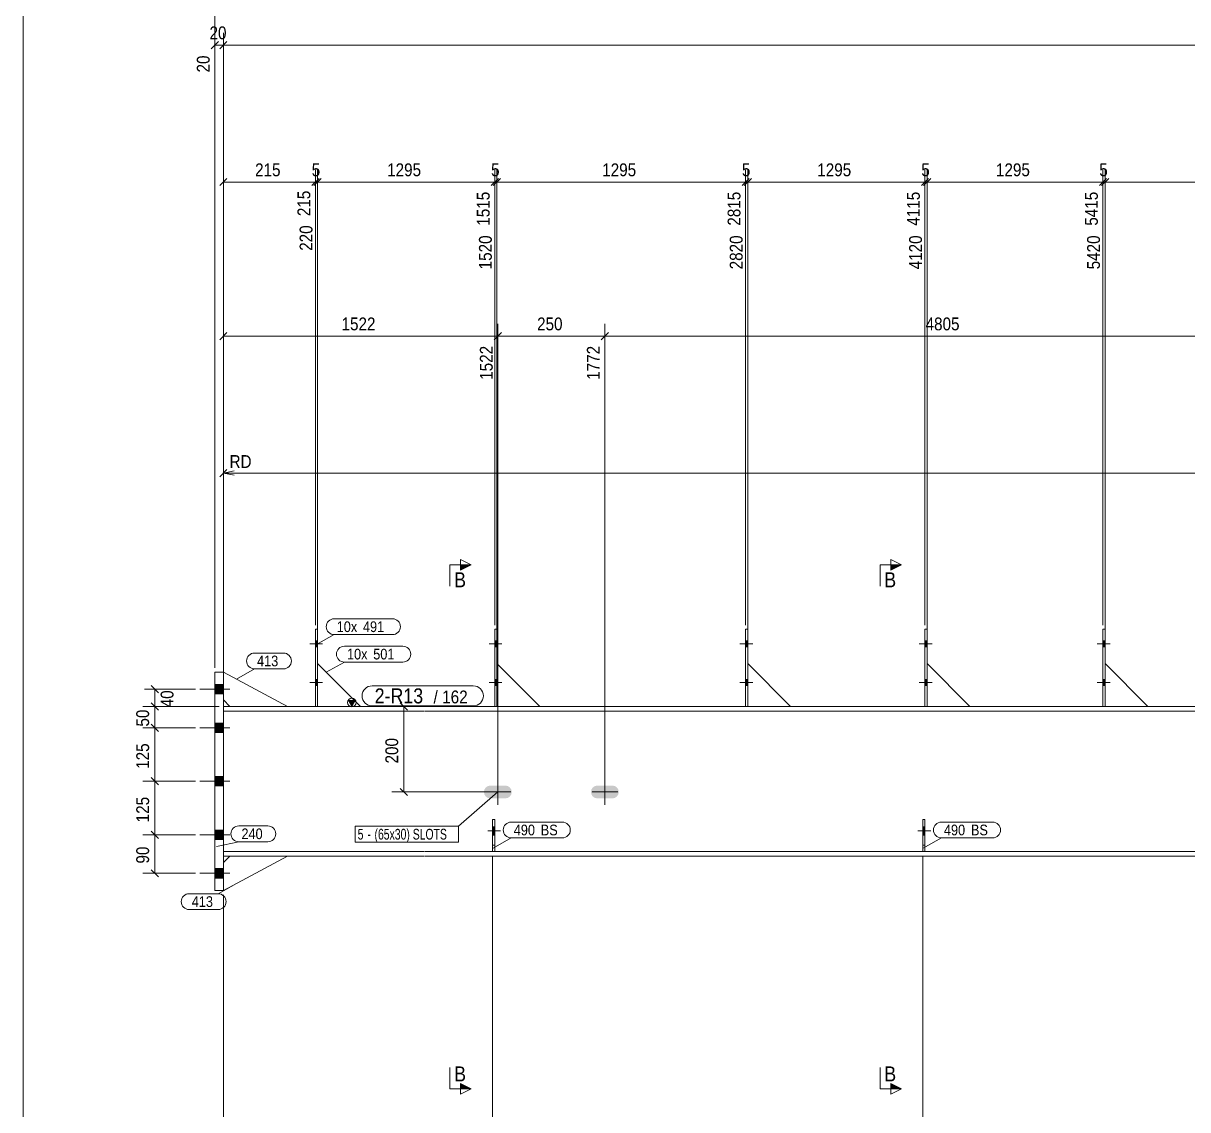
# Model space of a CAD drawing. Header units: millimetres. Extents: x 2 to 825, y 1 to 579.
# Drawn here: x 5 to 277, y 197.3 to 451.1 of the extents above; entities that cross this region are included whole.
import ezdxf

# ---------------------------------------------------------------- set-up
doc = ezdxf.new("R2010")
doc.units = ezdxf.units.MM
for name, pattern in [('XKITLINE00', [0]), ('XKITLINE01', [4, 1, -1, 1, -1]), ('XKITLINE02', [4, 2, -2])]:
    doc.linetypes.add(name, pattern=pattern)
for name, color, linetype, lineweight in [('Bolt', 3, 'Continuous', 0), ('BoltMark', 7, 'Continuous', 0), ('Dimensions', 7, 'Continuous', 0), ('DrawingSheet', 5, 'Continuous', 0), ('Part', 2, 'Continuous', 0), ('PartMark', 7, 'Continuous', 0), ('Section', 6, 'Continuous', 0)]:
    doc.layers.add(name, color=color, linetype=linetype, lineweight=lineweight)
doc.styles.add('ARIAL', font='ARIAL.TTF')
doc.styles.add('ARIAL_NARROW', font='ARIALN.TTF')

# ---------------------------------------------------------------- blocks, each defined once
blk = doc.blocks.new('*A15')
at = {"layer": 'Part'}
blk.add_hatch(color=2, dxfattribs=at).paths.add_polyline_path([(80.94, 292.88), (82.54, 292.88), (81.74, 291.48)], flags=17)
at = {"layer": 'Part', "color": 2, "linetype": 'XKITLINE00', "lineweight": 0}
for p, q in [((51.74, 291.48), (98.75, 291.48)), ((81.74, 291.48), (80.94, 292.88)), ((80.94, 292.88), (82.54, 292.88)), ((82.54, 292.88), (81.74, 291.48)), ((98.85, 291.48), (157.66, 291.48)), ((157.76, 291.48), (199.24, 291.48)), ((199.34, 291.48), (241.14, 291.48)), ((241.24, 291.48), (282.72, 291.48)), ((98.75, 290.38), (51.74, 290.38)), ((157.66, 290.38), (98.85, 290.38)), ((199.24, 290.38), (157.76, 290.38)), ((241.14, 290.38), (199.34, 290.38)), ((282.72, 290.38), (241.24, 290.38)), ((98.75, 257.58), (51.74, 257.58)), ((51.74, 256.48), (98.75, 256.48)), ((157.66, 257.58), (98.85, 257.58)), ((98.85, 256.48), (157.66, 256.48)), ((199.24, 257.58), (157.76, 257.58)), ((157.76, 256.48), (199.24, 256.48)), ((241.14, 257.58), (199.34, 257.58)), ((199.34, 256.48), (241.14, 256.48)), ((282.72, 257.58), (241.24, 257.58)), ((241.24, 256.48), (282.72, 256.48))]:
    blk.add_line(p, q, dxfattribs=at)
at = {"layer": 'Part', "color": 7, "linetype": 'XKITLINE01', "lineweight": 0}
for p, q in [((98.75, 291.48), (51.74, 291.48)), ((51.74, 291.48), (51.74, 256.48)), ((157.66, 291.48), (98.85, 291.48)), ((199.24, 291.48), (157.76, 291.48)), ((241.14, 291.48), (199.34, 291.48)), ((282.72, 291.48), (241.24, 291.48))]:
    blk.add_line(p, q, dxfattribs=at)
at = {"layer": 'Part', "color": 2, "linetype": 'XKITLINE00', "lineweight": 0}
blk.add_circle((81.74, 292.38), 1, dxfattribs=at)
blk = doc.blocks.new('*A16')
at = {"layer": 'Part', "color": 2, "linetype": 'XKITLINE00', "lineweight": 0}
for p, q in [((51.74, 299.48), (66.74, 291.48)), ((53.24, 291.48), (51.74, 292.98))]:
    blk.add_line(p, q, dxfattribs=at)
at = {"layer": 'Part', "color": 7, "linetype": 'XKITLINE01', "lineweight": 0}
for p, q in [((51.74, 292.98), (51.74, 299.48)), ((66.74, 291.48), (53.24, 291.48))]:
    blk.add_line(p, q, dxfattribs=at)
blk = doc.blocks.new('*A17')
at = {"layer": 'Part', "color": 2, "linetype": 'XKITLINE00', "lineweight": 0}
for p, q in [((51.74, 254.98), (53.24, 256.48)), ((66.74, 256.48), (51.74, 248.48))]:
    blk.add_line(p, q, dxfattribs=at)
at = {"layer": 'Part', "color": 7, "linetype": 'XKITLINE01', "lineweight": 0}
for p, q in [((53.24, 256.48), (66.74, 256.48)), ((51.74, 248.48), (51.74, 254.98))]:
    blk.add_line(p, q, dxfattribs=at)
blk = doc.blocks.new('*A18')
at = {"layer": 'Part', "color": 2, "linetype": 'XKITLINE00', "lineweight": 0}
for p, q in [((49.74, 299.48), (49.74, 248.48)), ((51.74, 299.48), (49.74, 299.48)), ((51.74, 248.48), (51.74, 299.48)), ((49.74, 248.48), (51.74, 248.48))]:
    blk.add_line(p, q, dxfattribs=at)
blk = doc.blocks.new('*A21')
at = {"layer": 'Part', "color": 2, "linetype": 'XKITLINE00', "lineweight": 0}
blk.add_line((83.75, 291.48), (73.75, 301.48), dxfattribs=at)
at = {"layer": 'Part', "color": 7, "linetype": 'XKITLINE01', "lineweight": 0}
for p, q in [((73.75, 301.48), (73.75, 291.48)), ((73.75, 291.48), (83.75, 291.48))]:
    blk.add_line(p, q, dxfattribs=at)
blk = doc.blocks.new('*A22')
at = {"layer": 'Part', "color": 2, "linetype": 'XKITLINE00', "lineweight": 0}
for p, q in [((73.75, 309.48), (73.25, 309.48)), ((73.25, 309.48), (73.25, 291.48)), ((73.75, 291.48), (73.75, 309.48))]:
    blk.add_line(p, q, dxfattribs=at)
at = {"layer": 'Part', "color": 7, "linetype": 'XKITLINE01', "lineweight": 0}
blk.add_line((73.25, 291.48), (73.75, 291.48), dxfattribs=at)
blk = doc.blocks.new('*A23')
at = {"layer": 'Part', "color": 7, "linetype": 'XKITLINE01', "lineweight": 0}
for p, q in [((114.65, 265.08), (114.65, 257.58)), ((115.15, 265.08), (114.65, 265.08)), ((115.15, 257.58), (115.15, 265.08)), ((114.65, 259.08), (115.15, 259.08)), ((114.65, 257.58), (115.15, 257.58))]:
    blk.add_line(p, q, dxfattribs=at)
blk = doc.blocks.new('*A24')
at = {"layer": 'Part', "color": 2, "linetype": 'XKITLINE00', "lineweight": 0}
for p, q in [((114.65, 257.58), (114.65, 265.08)), ((114.65, 265.08), (115.15, 265.08)), ((115.15, 265.08), (115.15, 257.58))]:
    blk.add_line(p, q, dxfattribs=at)
at = {"layer": 'Part', "color": 7, "linetype": 'XKITLINE01', "lineweight": 0}
for p, q in [((114.65, 259.08), (115.15, 259.08)), ((115.15, 257.58), (114.65, 257.58))]:
    blk.add_line(p, q, dxfattribs=at)
blk = doc.blocks.new('*A25')
at = {"layer": 'Part', "color": 2, "linetype": 'XKITLINE00', "lineweight": 0}
blk.add_line((125.65, 291.48), (115.65, 301.48), dxfattribs=at)
at = {"layer": 'Part', "color": 7, "linetype": 'XKITLINE01', "lineweight": 0}
for p, q in [((115.65, 301.48), (115.65, 291.48)), ((115.65, 291.48), (125.65, 291.48))]:
    blk.add_line(p, q, dxfattribs=at)
blk = doc.blocks.new('*A26')
at = {"layer": 'Part', "color": 2, "linetype": 'XKITLINE00', "lineweight": 0}
for p, q in [((115.65, 309.48), (115.15, 309.48)), ((115.15, 309.48), (115.15, 291.48)), ((115.65, 291.48), (115.65, 309.48))]:
    blk.add_line(p, q, dxfattribs=at)
at = {"layer": 'Part', "color": 7, "linetype": 'XKITLINE01', "lineweight": 0}
blk.add_line((115.15, 291.48), (115.65, 291.48), dxfattribs=at)
blk = doc.blocks.new('*A27')
at = {"layer": 'Part', "color": 2, "linetype": 'XKITLINE00', "lineweight": 0}
blk.add_line((184.24, 291.48), (174.24, 301.48), dxfattribs=at)
at = {"layer": 'Part', "color": 7, "linetype": 'XKITLINE01', "lineweight": 0}
for p, q in [((174.24, 301.48), (174.24, 291.48)), ((174.24, 291.48), (184.24, 291.48))]:
    blk.add_line(p, q, dxfattribs=at)
blk = doc.blocks.new('*A28')
at = {"layer": 'Part', "color": 2, "linetype": 'XKITLINE00', "lineweight": 0}
for p, q in [((174.24, 309.48), (173.74, 309.48)), ((173.74, 309.48), (173.74, 291.48)), ((174.24, 291.48), (174.24, 309.48))]:
    blk.add_line(p, q, dxfattribs=at)
at = {"layer": 'Part', "color": 7, "linetype": 'XKITLINE01', "lineweight": 0}
blk.add_line((173.74, 291.48), (174.24, 291.48), dxfattribs=at)
blk = doc.blocks.new('*A29')
at = {"layer": 'Part', "color": 7, "linetype": 'XKITLINE01', "lineweight": 0}
for p, q in [((215.14, 265.08), (215.14, 257.58)), ((215.64, 265.08), (215.14, 265.08)), ((215.64, 257.58), (215.64, 265.08)), ((215.14, 259.08), (215.64, 259.08)), ((215.14, 257.58), (215.64, 257.58))]:
    blk.add_line(p, q, dxfattribs=at)
blk = doc.blocks.new('*A30')
at = {"layer": 'Part', "color": 2, "linetype": 'XKITLINE00', "lineweight": 0}
for p, q in [((215.14, 257.58), (215.14, 265.08)), ((215.14, 265.08), (215.64, 265.08)), ((215.64, 265.08), (215.64, 257.58))]:
    blk.add_line(p, q, dxfattribs=at)
at = {"layer": 'Part', "color": 7, "linetype": 'XKITLINE01', "lineweight": 0}
for p, q in [((215.14, 259.08), (215.64, 259.08)), ((215.64, 257.58), (215.14, 257.58))]:
    blk.add_line(p, q, dxfattribs=at)
blk = doc.blocks.new('*A31')
at = {"layer": 'Part', "color": 2, "linetype": 'XKITLINE00', "lineweight": 0}
blk.add_line((226.14, 291.48), (216.14, 301.48), dxfattribs=at)
at = {"layer": 'Part', "color": 7, "linetype": 'XKITLINE01', "lineweight": 0}
for p, q in [((216.14, 301.48), (216.14, 291.48)), ((216.14, 291.48), (226.14, 291.48))]:
    blk.add_line(p, q, dxfattribs=at)
blk = doc.blocks.new('*A32')
at = {"layer": 'Part', "color": 2, "linetype": 'XKITLINE00', "lineweight": 0}
for p, q in [((216.14, 309.48), (215.64, 309.48)), ((215.64, 309.48), (215.64, 291.48)), ((216.14, 291.48), (216.14, 309.48))]:
    blk.add_line(p, q, dxfattribs=at)
at = {"layer": 'Part', "color": 7, "linetype": 'XKITLINE01', "lineweight": 0}
blk.add_line((215.64, 291.48), (216.14, 291.48), dxfattribs=at)
blk = doc.blocks.new('*A33')
at = {"layer": 'Part', "color": 2, "linetype": 'XKITLINE00', "lineweight": 0}
blk.add_line((267.72, 291.48), (257.72, 301.48), dxfattribs=at)
at = {"layer": 'Part', "color": 7, "linetype": 'XKITLINE01', "lineweight": 0}
for p, q in [((257.72, 301.48), (257.72, 291.48)), ((257.72, 291.48), (267.72, 291.48))]:
    blk.add_line(p, q, dxfattribs=at)
blk = doc.blocks.new('*A34')
at = {"layer": 'Part', "color": 2, "linetype": 'XKITLINE00', "lineweight": 0}
for p, q in [((257.72, 309.48), (257.22, 309.48)), ((257.22, 309.48), (257.22, 291.48)), ((257.72, 291.48), (257.72, 309.48))]:
    blk.add_line(p, q, dxfattribs=at)
at = {"layer": 'Part', "color": 7, "linetype": 'XKITLINE01', "lineweight": 0}
blk.add_line((257.22, 291.48), (257.72, 291.48), dxfattribs=at)
blk = doc.blocks.new('*A54')
at = {"layer": 'Bolt'}
for points in [[(119.11, 271.48), (119, 270.91), (118.67, 270.42), (118.19, 270.1), (117.61, 269.98), (114.11, 269.98), (113.54, 270.1), (113.05, 270.42), (112.73, 270.91), (112.61, 271.48), (112.73, 272.06), (113.05, 272.54), (113.54, 272.87), (114.11, 272.98), (117.61, 272.98), (118.19, 272.87), (118.67, 272.54), (119, 272.06)], [(144.11, 271.48), (144, 270.91), (143.67, 270.42), (143.19, 270.1), (142.61, 269.98), (139.11, 269.98), (138.54, 270.1), (138.05, 270.42), (137.73, 270.91), (137.61, 271.48), (137.73, 272.06), (138.05, 272.54), (138.54, 272.87), (139.11, 272.98), (142.61, 272.98), (143.19, 272.87), (143.67, 272.54), (144, 272.06)]]:
    blk.add_hatch(color=3, dxfattribs=at).paths.add_polyline_path(points, flags=17)
at = {"layer": 'Bolt', "color": 3, "linetype": 'XKITLINE00', "lineweight": 0}
for p, q in [((115.86, 268.48), (115.86, 274.48)), ((140.86, 268.48), (140.86, 274.48)), ((112.86, 271.48), (118.86, 271.48)), ((137.86, 271.48), (143.86, 271.48))]:
    blk.add_line(p, q, dxfattribs=at)
blk = doc.blocks.new('*A55')
at = {"layer": 'Bolt'}
for points in [[(51.74, 294.38), (49.74, 294.38), (49.74, 296.58), (51.74, 296.58)], [(51.74, 294.38), (49.74, 294.38), (49.74, 296.58), (51.74, 296.58)], [(51.74, 285.38), (49.74, 285.38), (49.74, 287.58), (51.74, 287.58)], [(51.74, 285.38), (49.74, 285.38), (49.74, 287.58), (51.74, 287.58)], [(51.74, 272.88), (49.74, 272.88), (49.74, 275.08), (51.74, 275.08)], [(51.74, 272.88), (49.74, 272.88), (49.74, 275.08), (51.74, 275.08)], [(51.74, 260.38), (49.74, 260.38), (49.74, 262.58), (51.74, 262.58)], [(51.74, 260.38), (49.74, 260.38), (49.74, 262.58), (51.74, 262.58)], [(51.74, 251.38), (49.74, 251.38), (49.74, 253.58), (51.74, 253.58)], [(51.74, 251.38), (49.74, 251.38), (49.74, 253.58), (51.74, 253.58)]]:
    blk.add_hatch(color=3, dxfattribs=at).paths.add_polyline_path(points, flags=17)
at = {"layer": 'Bolt', "color": 3, "linetype": 'XKITLINE00', "lineweight": 0}
for p, q in [((51.74, 296.58), (49.74, 296.58)), ((51.74, 296.58), (49.74, 296.58)), ((53.24, 295.48), (46.24, 295.48)), ((53.24, 295.48), (46.24, 295.48)), ((51.74, 294.38), (49.74, 294.38)), ((51.74, 294.38), (49.74, 294.38)), ((53.24, 286.48), (46.24, 286.48)), ((53.24, 286.48), (46.24, 286.48)), ((51.74, 287.58), (49.74, 287.58)), ((51.74, 287.58), (49.74, 287.58)), ((51.74, 285.38), (49.74, 285.38)), ((51.74, 285.38), (49.74, 285.38)), ((51.74, 275.08), (49.74, 275.08)), ((51.74, 275.08), (49.74, 275.08)), ((53.24, 273.98), (46.24, 273.98)), ((53.24, 273.98), (46.24, 273.98)), ((51.74, 272.88), (49.74, 272.88)), ((51.74, 272.88), (49.74, 272.88)), ((53.24, 261.48), (46.24, 261.48)), ((53.24, 261.48), (46.24, 261.48)), ((51.74, 262.58), (49.74, 262.58)), ((51.74, 262.58), (49.74, 262.58)), ((51.74, 260.38), (49.74, 260.38)), ((51.74, 260.38), (49.74, 260.38)), ((51.74, 253.58), (49.74, 253.58)), ((51.74, 253.58), (49.74, 253.58)), ((53.24, 252.48), (46.24, 252.48)), ((53.24, 252.48), (46.24, 252.48)), ((51.74, 251.38), (49.74, 251.38)), ((51.74, 251.38), (49.74, 251.38))]:
    blk.add_line(p, q, dxfattribs=at)
blk = doc.blocks.new('*A57')
at = {"layer": 'Bolt'}
for points in [[(73.25, 306.78), (73.75, 306.78), (73.75, 305.38), (73.25, 305.38)], [(73.25, 306.78), (73.75, 306.78), (73.75, 305.38), (73.25, 305.38)], [(73.25, 297.78), (73.75, 297.78), (73.75, 296.38), (73.25, 296.38)], [(73.25, 297.78), (73.75, 297.78), (73.75, 296.38), (73.25, 296.38)]]:
    blk.add_hatch(color=3, dxfattribs=at).paths.add_polyline_path(points, flags=17)
at = {"layer": 'Bolt', "color": 3, "linetype": 'XKITLINE00', "lineweight": 0}
for p, q in [((74.91, 306.08), (71.91, 306.08)), ((74.91, 306.08), (71.91, 306.08)), ((73.75, 306.78), (73.25, 306.78)), ((73.75, 306.78), (73.25, 306.78)), ((73.75, 305.38), (73.25, 305.38)), ((73.75, 305.38), (73.25, 305.38)), ((74.91, 297.08), (71.91, 297.08)), ((74.91, 297.08), (71.91, 297.08)), ((73.75, 297.78), (73.25, 297.78)), ((73.75, 297.78), (73.25, 297.78)), ((73.75, 296.38), (73.25, 296.38)), ((73.75, 296.38), (73.25, 296.38))]:
    blk.add_line(p, q, dxfattribs=at)
blk = doc.blocks.new('*A58')
at = {"layer": 'Bolt', "color": 3, "linetype": 'XKITLINE02', "lineweight": 0}
for p, q in [((116.5, 262.38), (113.5, 262.38)), ((115.15, 263.36), (114.65, 263.36)), ((115.15, 261.4), (114.65, 261.4))]:
    blk.add_line(p, q, dxfattribs=at)
blk = doc.blocks.new('*A59')
at = {"layer": 'Bolt'}
blk.add_hatch(color=3, dxfattribs=at).paths.add_polyline_path([(115.15, 261.4), (114.65, 261.4), (114.65, 263.36), (115.15, 263.36)], flags=17)
at = {"layer": 'Bolt', "color": 3, "linetype": 'XKITLINE00', "lineweight": 0}
for p, q in [((116.5, 262.38), (113.5, 262.38)), ((115.15, 263.36), (114.65, 263.36)), ((115.15, 261.4), (114.65, 261.4))]:
    blk.add_line(p, q, dxfattribs=at)
blk = doc.blocks.new('*A60')
at = {"layer": 'Bolt'}
for points in [[(115.15, 306.78), (115.65, 306.78), (115.65, 305.38), (115.15, 305.38)], [(115.15, 306.78), (115.65, 306.78), (115.65, 305.38), (115.15, 305.38)], [(115.15, 297.78), (115.65, 297.78), (115.65, 296.38), (115.15, 296.38)], [(115.15, 297.78), (115.65, 297.78), (115.65, 296.38), (115.15, 296.38)]]:
    blk.add_hatch(color=3, dxfattribs=at).paths.add_polyline_path(points, flags=17)
at = {"layer": 'Bolt', "color": 3, "linetype": 'XKITLINE00', "lineweight": 0}
for p, q in [((116.81, 306.08), (113.81, 306.08)), ((116.81, 306.08), (113.81, 306.08)), ((115.65, 306.78), (115.15, 306.78)), ((115.65, 306.78), (115.15, 306.78)), ((115.65, 305.38), (115.15, 305.38)), ((115.65, 305.38), (115.15, 305.38)), ((116.81, 297.08), (113.81, 297.08)), ((116.81, 297.08), (113.81, 297.08)), ((115.65, 297.78), (115.15, 297.78)), ((115.65, 297.78), (115.15, 297.78)), ((115.65, 296.38), (115.15, 296.38)), ((115.65, 296.38), (115.15, 296.38))]:
    blk.add_line(p, q, dxfattribs=at)
blk = doc.blocks.new('*A61')
at = {"layer": 'Bolt'}
for points in [[(173.74, 306.78), (174.24, 306.78), (174.24, 305.38), (173.74, 305.38)], [(173.74, 306.78), (174.24, 306.78), (174.24, 305.38), (173.74, 305.38)], [(173.74, 297.78), (174.24, 297.78), (174.24, 296.38), (173.74, 296.38)], [(173.74, 297.78), (174.24, 297.78), (174.24, 296.38), (173.74, 296.38)]]:
    blk.add_hatch(color=3, dxfattribs=at).paths.add_polyline_path(points, flags=17)
at = {"layer": 'Bolt', "color": 3, "linetype": 'XKITLINE00', "lineweight": 0}
for p, q in [((175.4, 306.08), (172.4, 306.08)), ((175.4, 306.08), (172.4, 306.08)), ((174.24, 306.78), (173.74, 306.78)), ((174.24, 306.78), (173.74, 306.78)), ((174.24, 305.38), (173.74, 305.38)), ((174.24, 305.38), (173.74, 305.38)), ((175.4, 297.08), (172.4, 297.08)), ((175.4, 297.08), (172.4, 297.08)), ((174.24, 297.78), (173.74, 297.78)), ((174.24, 297.78), (173.74, 297.78)), ((174.24, 296.38), (173.74, 296.38)), ((174.24, 296.38), (173.74, 296.38))]:
    blk.add_line(p, q, dxfattribs=at)
blk = doc.blocks.new('*A62')
at = {"layer": 'Bolt', "color": 3, "linetype": 'XKITLINE02', "lineweight": 0}
for p, q in [((216.99, 262.38), (213.99, 262.38)), ((215.64, 263.36), (215.14, 263.36)), ((215.64, 261.4), (215.14, 261.4))]:
    blk.add_line(p, q, dxfattribs=at)
blk = doc.blocks.new('*A63')
at = {"layer": 'Bolt'}
blk.add_hatch(color=3, dxfattribs=at).paths.add_polyline_path([(215.64, 261.4), (215.14, 261.4), (215.14, 263.36), (215.64, 263.36)], flags=17)
at = {"layer": 'Bolt', "color": 3, "linetype": 'XKITLINE00', "lineweight": 0}
for p, q in [((216.99, 262.38), (213.99, 262.38)), ((215.64, 263.36), (215.14, 263.36)), ((215.64, 261.4), (215.14, 261.4))]:
    blk.add_line(p, q, dxfattribs=at)
blk = doc.blocks.new('*A64')
at = {"layer": 'Bolt'}
for points in [[(215.64, 306.78), (216.14, 306.78), (216.14, 305.38), (215.64, 305.38)], [(215.64, 306.78), (216.14, 306.78), (216.14, 305.38), (215.64, 305.38)], [(215.64, 297.78), (216.14, 297.78), (216.14, 296.38), (215.64, 296.38)], [(215.64, 297.78), (216.14, 297.78), (216.14, 296.38), (215.64, 296.38)]]:
    blk.add_hatch(color=3, dxfattribs=at).paths.add_polyline_path(points, flags=17)
at = {"layer": 'Bolt', "color": 3, "linetype": 'XKITLINE00', "lineweight": 0}
for p, q in [((217.3, 306.08), (214.3, 306.08)), ((217.3, 306.08), (214.3, 306.08)), ((216.14, 306.78), (215.64, 306.78)), ((216.14, 306.78), (215.64, 306.78)), ((216.14, 305.38), (215.64, 305.38)), ((216.14, 305.38), (215.64, 305.38)), ((217.3, 297.08), (214.3, 297.08)), ((217.3, 297.08), (214.3, 297.08)), ((216.14, 297.78), (215.64, 297.78)), ((216.14, 297.78), (215.64, 297.78)), ((216.14, 296.38), (215.64, 296.38)), ((216.14, 296.38), (215.64, 296.38))]:
    blk.add_line(p, q, dxfattribs=at)
blk = doc.blocks.new('*A65')
at = {"layer": 'Bolt'}
for points in [[(257.22, 306.78), (257.72, 306.78), (257.72, 305.38), (257.22, 305.38)], [(257.22, 306.78), (257.72, 306.78), (257.72, 305.38), (257.22, 305.38)], [(257.22, 297.78), (257.72, 297.78), (257.72, 296.38), (257.22, 296.38)], [(257.22, 297.78), (257.72, 297.78), (257.72, 296.38), (257.22, 296.38)]]:
    blk.add_hatch(color=3, dxfattribs=at).paths.add_polyline_path(points, flags=17)
at = {"layer": 'Bolt', "color": 3, "linetype": 'XKITLINE00', "lineweight": 0}
for p, q in [((258.88, 306.08), (255.88, 306.08)), ((258.88, 306.08), (255.88, 306.08)), ((257.72, 306.78), (257.22, 306.78)), ((257.72, 306.78), (257.22, 306.78)), ((257.72, 305.38), (257.22, 305.38)), ((257.72, 305.38), (257.22, 305.38)), ((258.88, 297.08), (255.88, 297.08)), ((258.88, 297.08), (255.88, 297.08)), ((257.72, 297.78), (257.22, 297.78)), ((257.72, 297.78), (257.22, 297.78)), ((257.72, 296.38), (257.22, 296.38)), ((257.72, 296.38), (257.22, 296.38))]:
    blk.add_line(p, q, dxfattribs=at)
blk = doc.blocks.new('*A170')
at = {"layer": 'DrawingSheet', "color": 5, "linetype": 'XKITLINE00', "lineweight": 0}
blk.add_line((5, 579), (5, 5), dxfattribs=at)
blk = doc.blocks.new('*A186')
at = {"layer": 'Dimensions', "color": 7, "linetype": 'XKITLINE00', "lineweight": 0}
blk.add_line((49.74, 300.48), (49.74, 460.83), dxfattribs=at)
blk = doc.blocks.new('*A187')
at = {"layer": 'Dimensions', "color": 7, "linetype": 'XKITLINE00', "lineweight": 0}
for p, q in [((50.58, 446.83), (48.89, 445.13)), ((49.74, 300.48), (49.74, 448.83)), ((52.58, 446.83), (50.89, 445.13)), ((51.74, 300.48), (51.74, 448.83)), ((49.74, 445.98), (51.74, 445.98))]:
    blk.add_line(p, q, dxfattribs=at)
at = {"layer": 'Dimensions', "color": 3}
for p in [(49.74, 445.98), (51.74, 445.98)]:
    blk.add_point(p, dxfattribs=at)
at = {"layer": 'Dimensions', "color": 3, "style": 'ARIAL', "width": 0.85}
blk.add_text('20', height=3, dxfattribs=at).set_placement((48.51, 447.33))
blk.add_text('20', height=3, rotation=90.0002, dxfattribs=at).set_placement((48.54, 439.57))
blk = doc.blocks.new('*A188')
at = {"layer": 'Dimensions', "color": 7, "linetype": 'XKITLINE00', "lineweight": 0}
for p, q in [((45.24, 261.48), (32.89, 261.48)), ((34.89, 262.33), (36.58, 260.63)), ((35.74, 252.48), (35.74, 261.48)), ((34.89, 253.33), (36.58, 251.63)), ((45.24, 252.48), (32.89, 252.48))]:
    blk.add_line(p, q, dxfattribs=at)
at = {"layer": 'Dimensions', "color": 3}
for p in [(35.74, 261.48), (35.74, 252.48)]:
    blk.add_point(p, dxfattribs=at)
at = {"layer": 'Dimensions', "color": 3, "style": 'ARIAL', "width": 0.85}
blk.add_text('90', height=3, rotation=90.0002, dxfattribs=at).set_placement((34.39, 254.76))
blk = doc.blocks.new('*A189')
at = {"layer": 'Dimensions', "color": 7, "linetype": 'XKITLINE00', "lineweight": 0}
for p, q in [((34.89, 274.83), (36.58, 273.13)), ((45.24, 273.98), (32.89, 273.98)), ((35.74, 261.48), (35.74, 273.98)), ((45.24, 261.48), (32.89, 261.48)), ((34.89, 262.33), (36.58, 260.63))]:
    blk.add_line(p, q, dxfattribs=at)
at = {"layer": 'Dimensions', "color": 3}
for p in [(35.74, 273.98), (35.74, 261.48)]:
    blk.add_point(p, dxfattribs=at)
at = {"layer": 'Dimensions', "color": 3, "style": 'ARIAL', "width": 0.85}
blk.add_text('125', height=3, rotation=90.0002, dxfattribs=at).set_placement((34.39, 264.39))
blk = doc.blocks.new('*A190')
at = {"layer": 'Dimensions', "color": 7, "linetype": 'XKITLINE00', "lineweight": 0}
for p, q in [((45.24, 286.48), (32.89, 286.48)), ((34.89, 287.33), (36.58, 285.63)), ((35.74, 273.98), (35.74, 286.48)), ((34.89, 274.83), (36.58, 273.13)), ((45.24, 273.98), (32.89, 273.98))]:
    blk.add_line(p, q, dxfattribs=at)
at = {"layer": 'Dimensions', "color": 3}
for p in [(35.74, 286.48), (35.74, 273.98)]:
    blk.add_point(p, dxfattribs=at)
at = {"layer": 'Dimensions', "color": 3, "style": 'ARIAL', "width": 0.85}
blk.add_text('125', height=3, rotation=90.0002, dxfattribs=at).set_placement((34.39, 276.89))
blk = doc.blocks.new('*A191')
at = {"layer": 'Dimensions', "color": 7, "linetype": 'XKITLINE00', "lineweight": 0}
for p, q in [((50.74, 291.48), (32.89, 291.48)), ((34.89, 292.33), (36.58, 290.63)), ((35.74, 286.48), (35.74, 291.48)), ((45.24, 286.48), (32.89, 286.48)), ((34.89, 287.33), (36.58, 285.63))]:
    blk.add_line(p, q, dxfattribs=at)
at = {"layer": 'Dimensions', "color": 3}
for p in [(35.74, 291.48), (35.74, 286.48)]:
    blk.add_point(p, dxfattribs=at)
at = {"layer": 'Dimensions', "color": 3, "style": 'ARIAL', "width": 0.85}
blk.add_text('50', height=3, rotation=90.0002, dxfattribs=at).set_placement((34.39, 286.76))
blk = doc.blocks.new('*A192')
at = {"layer": 'Dimensions', "color": 7, "linetype": 'XKITLINE00', "lineweight": 0}
for p, q in [((45.24, 295.48), (33.34, 295.48)), ((34.89, 296.33), (36.58, 294.63)), ((35.74, 291.48), (35.74, 295.48)), ((50.74, 291.48), (33.34, 291.48)), ((34.89, 292.33), (36.58, 290.63))]:
    blk.add_line(p, q, dxfattribs=at)
at = {"layer": 'Dimensions', "color": 3}
for p in [(35.74, 295.48), (35.74, 291.48)]:
    blk.add_point(p, dxfattribs=at)
at = {"layer": 'Dimensions', "color": 3, "style": 'ARIAL', "width": 0.85}
blk.add_text('40', height=3, rotation=90.0002, dxfattribs=at).set_placement((40.09, 291.26))
blk = doc.blocks.new('*A193')
at = {"layer": 'Dimensions', "color": 7, "linetype": 'XKITLINE00', "lineweight": 0}
for p, q in [((114.86, 291.48), (91.08, 291.48)), ((93.08, 292.33), (94.78, 290.63)), ((93.93, 271.48), (93.93, 291.48)), ((93.08, 272.33), (94.78, 270.63)), ((114.86, 271.48), (91.08, 271.48))]:
    blk.add_line(p, q, dxfattribs=at)
at = {"layer": 'Dimensions', "color": 3}
for p in [(93.93, 291.48), (93.93, 271.48)]:
    blk.add_point(p, dxfattribs=at)
at = {"layer": 'Dimensions', "color": 3, "style": 'ARIAL', "width": 0.85}
blk.add_text('200', height=3, rotation=90.0002, dxfattribs=at).set_placement((92.58, 278.14))
blk = doc.blocks.new('*A195')
at = {"layer": 'Dimensions', "color": 7, "linetype": 'XKITLINE00', "lineweight": 0}
for p, q in [((51.74, 292.47), (51.74, 350.42)), ((51.74, 292.48), (51.74, 348.83)), ((52.58, 346.83), (50.89, 345.13)), ((54.24, 346.48), (51.74, 345.98)), ((51.74, 345.98), (631.68, 345.98)), ((54.24, 345.48), (51.74, 345.98)), ((58.96, 345.98), (51.74, 345.98))]:
    blk.add_line(p, q, dxfattribs=at)
at = {"layer": 'Dimensions', "color": 3}
blk.add_point((51.74, 345.98), dxfattribs=at)
at = {"layer": 'Dimensions', "color": 7}
blk.add_point((51.74, 345.98), dxfattribs=at)
at = {"layer": 'Dimensions', "color": 3, "style": 'ARIAL', "width": 0.85}
blk.add_text('RD', height=3, dxfattribs=at).set_placement((53.18, 347.18))
blk = doc.blocks.new('*A200')
at = {"layer": 'BoltMark', "color": 7, "linetype": 'XKITLINE00', "lineweight": 0}
for p, q in [((115.86, 271.48), (106.64, 263.47)), ((82.52, 263.47), (106.64, 263.47)), ((82.52, 259.77), (82.52, 263.47)), ((106.64, 259.77), (106.64, 263.47)), ((82.52, 259.77), (106.64, 259.77))]:
    blk.add_line(p, q, dxfattribs=at)
at = {"layer": 'BoltMark', "color": 3, "style": 'ARIAL_NARROW', "width": 0.85}
for s, p in [('5', (83.12, 260.37)), ('-', (85.39, 260.37)), ('(65x30) SLOTS', (87.05, 260.37))]:
    blk.add_text(s, height=2.5, dxfattribs=at).set_placement(p)
blk = doc.blocks.new('*A206')
at = {"layer": 'PartMark', "color": 7, "linetype": 'XKITLINE00', "lineweight": 0}
for p, q in [((86.49, 296.28), (110.13, 296.28)), ((86.49, 291.58), (110.13, 291.58))]:
    blk.add_line(p, q, dxfattribs=at)
for centre, start, end in [((86.49, 293.93), 90, 270), ((110.13, 293.93), 270, 90)]:
    blk.add_arc(centre, 2.35, start, end, dxfattribs=at)
at = {"layer": 'PartMark', "color": 1, "style": 'ARIAL', "width": 0.85}
blk.add_text('2-R13', height=3.5, dxfattribs=at).set_placement((87.09, 292.18))
at = {"layer": 'PartMark', "color": 3, "style": 'ARIAL', "width": 0.85}
for s, p in [('/', (100.85, 292.18)), ('162', (102.86, 292.18))]:
    blk.add_text(s, height=3, dxfattribs=at).set_placement(p)
blk = doc.blocks.new('*A207')
at = {"layer": 'PartMark', "color": 7, "linetype": 'XKITLINE00', "lineweight": 0}
for p, q in [((59.01, 303.94), (65.77, 303.94)), ((54.77, 297.85), (59.01, 300.24)), ((59.01, 300.24), (65.77, 300.24))]:
    blk.add_line(p, q, dxfattribs=at)
for centre, start, end in [((59.01, 302.09), 90, 270), ((65.77, 302.09), 270, 90)]:
    blk.add_arc(centre, 1.85, start, end, dxfattribs=at)
at = {"layer": 'PartMark', "color": 3, "style": 'ARIAL', "width": 0.85}
blk.add_text('413', height=2.5, dxfattribs=at).set_placement((59.61, 300.84))
blk = doc.blocks.new('*A208')
at = {"layer": 'PartMark', "color": 7, "linetype": 'XKITLINE00', "lineweight": 0}
for p, q in [((43.76, 247.72), (50.52, 247.72)), ((54.77, 250.11), (50.52, 247.72)), ((43.76, 244.02), (50.52, 244.02))]:
    blk.add_line(p, q, dxfattribs=at)
for centre, start, end in [((43.76, 245.87), 90, 270), ((50.52, 245.87), 270, 90)]:
    blk.add_arc(centre, 1.85, start, end, dxfattribs=at)
at = {"layer": 'PartMark', "color": 3, "style": 'ARIAL', "width": 0.85}
blk.add_text('413', height=2.5, dxfattribs=at).set_placement((44.36, 244.62))
blk = doc.blocks.new('*A209')
at = {"layer": 'PartMark', "color": 7, "linetype": 'XKITLINE00', "lineweight": 0}
for p, q in [((55.36, 263.56), (62.12, 263.56)), ((50.17, 258.71), (55.36, 259.86)), ((55.36, 259.86), (62.12, 259.86))]:
    blk.add_line(p, q, dxfattribs=at)
for centre, start, end in [((55.36, 261.71), 90, 270), ((62.12, 261.71), 270, 90)]:
    blk.add_arc(centre, 1.85, start, end, dxfattribs=at)
at = {"layer": 'PartMark', "color": 3, "style": 'ARIAL', "width": 0.85}
blk.add_text('240', height=2.5, dxfattribs=at).set_placement((55.96, 260.46))
blk = doc.blocks.new('*A210')
at = {"layer": 'PartMark', "color": 7, "linetype": 'XKITLINE00', "lineweight": 0}
for p, q in [((80.02, 305.54), (93.66, 305.54)), ((75.78, 299.45), (80.02, 301.84)), ((80.02, 301.84), (93.66, 301.84))]:
    blk.add_line(p, q, dxfattribs=at)
for centre, start, end in [((80.02, 303.69), 90, 270), ((93.66, 303.69), 270, 90)]:
    blk.add_arc(centre, 1.85, start, end, dxfattribs=at)
at = {"layer": 'PartMark', "color": 3, "style": 'ARIAL', "width": 0.85}
for s, p in [('10x', (80.62, 302.44)), ('501', (86.75, 302.44))]:
    blk.add_text(s, height=2.5, dxfattribs=at).set_placement(p)
blk = doc.blocks.new('*A211')
at = {"layer": 'PartMark', "color": 7, "linetype": 'XKITLINE00', "lineweight": 0}
for p, q in [((77.62, 311.94), (91.26, 311.94)), ((73.38, 305.85), (77.62, 308.24)), ((77.62, 308.24), (91.26, 308.24))]:
    blk.add_line(p, q, dxfattribs=at)
for centre, start, end in [((77.62, 310.09), 90, 270), ((91.26, 310.09), 270, 90)]:
    blk.add_arc(centre, 1.85, start, end, dxfattribs=at)
at = {"layer": 'PartMark', "color": 3, "style": 'ARIAL', "width": 0.85}
for s, p in [('10x', (78.22, 308.84)), ('491', (84.35, 308.84))]:
    blk.add_text(s, height=2.5, dxfattribs=at).set_placement(p)
blk = doc.blocks.new('*A215')
at = {"layer": 'PartMark', "color": 7, "linetype": 'XKITLINE00', "lineweight": 0}
for p, q in [((219.47, 264.45), (231.44, 264.45)), ((215.23, 258.36), (219.47, 260.75)), ((219.47, 260.75), (231.44, 260.75))]:
    blk.add_line(p, q, dxfattribs=at)
for centre, start, end in [((219.47, 262.6), 90, 270), ((231.44, 262.6), 270, 90)]:
    blk.add_arc(centre, 1.85, start, end, dxfattribs=at)
at = {"layer": 'PartMark', "color": 3, "style": 'ARIAL', "width": 0.85}
for s, p in [('490', (220.07, 261.35)), ('BS', (226.39, 261.35))]:
    blk.add_text(s, height=2.5, dxfattribs=at).set_placement(p)
blk = doc.blocks.new('*A216')
at = {"layer": 'PartMark', "color": 7, "linetype": 'XKITLINE00', "lineweight": 0}
for p, q in [((118.98, 264.45), (130.94, 264.45)), ((114.74, 258.36), (118.98, 260.75)), ((118.98, 260.75), (130.94, 260.75))]:
    blk.add_line(p, q, dxfattribs=at)
for centre, start, end in [((118.98, 262.6), 90, 270), ((130.94, 262.6), 270, 90)]:
    blk.add_arc(centre, 1.85, start, end, dxfattribs=at)
at = {"layer": 'PartMark', "color": 3, "style": 'ARIAL', "width": 0.85}
for s, p in [('490', (119.58, 261.35)), ('BS', (125.89, 261.35))]:
    blk.add_text(s, height=2.5, dxfattribs=at).set_placement(p)
blk = doc.blocks.new('*A217')
at = {"layer": 'Section'}
for points in [[(107.15, 324.55), (109.65, 324.55), (107.15, 323.3)], [(107.15, 203.37), (109.65, 202.12), (107.15, 202.12)]]:
    blk.add_hatch(color=3, dxfattribs=at).paths.add_polyline_path(points, flags=17)
at = {"layer": 'Section', "color": 1, "linetype": 'XKITLINE00', "lineweight": 0}
for p, q in [((104.65, 324.55), (104.65, 319.55)), ((104.65, 324.55), (109.65, 324.55)), ((104.65, 202.12), (104.65, 207.12)), ((104.65, 202.12), (109.65, 202.12))]:
    blk.add_line(p, q, dxfattribs=at)
at = {"layer": 'Section', "color": 3, "linetype": 'XKITLINE00', "lineweight": 0}
for p, q in [((107.15, 323.3), (107.15, 325.8)), ((107.15, 325.8), (109.65, 324.55)), ((109.65, 324.55), (107.15, 323.3)), ((109.65, 202.12), (107.15, 203.37)), ((107.15, 203.37), (107.15, 200.87)), ((109.65, 202.12), (107.15, 200.87))]:
    blk.add_line(p, q, dxfattribs=at)
at = {"layer": 'Section', "color": 7, "style": 'ARIAL', "width": 0.85}
for p in [(105.65, 319.3), (105.65, 203.87)]:
    blk.add_text('B', height=3.5, dxfattribs=at).set_placement(p)
blk = doc.blocks.new('*A219')
at = {"layer": 'Section'}
for points in [[(207.64, 324.55), (210.14, 324.55), (207.64, 323.3)], [(207.64, 203.37), (210.14, 202.12), (207.64, 202.12)]]:
    blk.add_hatch(color=3, dxfattribs=at).paths.add_polyline_path(points, flags=17)
at = {"layer": 'Section', "color": 1, "linetype": 'XKITLINE00', "lineweight": 0}
for p, q in [((205.14, 324.55), (205.14, 319.55)), ((205.14, 324.55), (210.14, 324.55)), ((205.14, 202.12), (205.14, 207.12)), ((205.14, 202.12), (210.14, 202.12))]:
    blk.add_line(p, q, dxfattribs=at)
at = {"layer": 'Section', "color": 3, "linetype": 'XKITLINE00', "lineweight": 0}
for p, q in [((207.64, 323.3), (207.64, 325.8)), ((207.64, 325.8), (210.14, 324.55)), ((210.14, 324.55), (207.64, 323.3)), ((210.14, 202.12), (207.64, 203.37)), ((207.64, 203.37), (207.64, 200.87)), ((210.14, 202.12), (207.64, 200.87))]:
    blk.add_line(p, q, dxfattribs=at)
at = {"layer": 'Section', "color": 7, "style": 'ARIAL', "width": 0.85}
for p in [(206.14, 319.3), (206.14, 203.87)]:
    blk.add_text('B', height=3.5, dxfattribs=at).set_placement(p)
blk = doc.blocks.new('*A222')
at = {"layer": 'Dimensions', "color": 7, "linetype": 'XKITLINE00', "lineweight": 0}
for p, q in [((52.58, 446.83), (50.89, 445.13)), ((51.74, 300.48), (51.74, 448.83)), ((51.74, 445.98), (644.31, 445.98))]:
    blk.add_line(p, q, dxfattribs=at)
at = {"layer": 'Dimensions', "color": 3}
blk.add_point((51.74, 445.98), dxfattribs=at)
blk = doc.blocks.new('*A224')
at = {"layer": 'Dimensions', "color": 7, "linetype": 'XKITLINE00', "lineweight": 0}
for p, q in [((51.74, 300.48), (51.74, 416.83)), ((73.25, 310.48), (73.25, 416.83)), ((52.58, 414.83), (50.89, 413.13)), ((51.74, 413.98), (73.25, 413.98)), ((74.1, 414.83), (72.4, 413.13))]:
    blk.add_line(p, q, dxfattribs=at)
at = {"layer": 'Dimensions', "color": 3}
for p in [(51.74, 413.98), (73.25, 413.98)]:
    blk.add_point(p, dxfattribs=at)
at = {"layer": 'Dimensions', "color": 3, "style": 'ARIAL', "width": 0.85}
blk.add_text('215', height=3, dxfattribs=at).set_placement((59.15, 415.33))
blk.add_text('215', height=3, rotation=90.0002, dxfattribs=at).set_placement((72.05, 406.01))
blk = doc.blocks.new('*A225')
at = {"layer": 'Dimensions', "color": 7, "linetype": 'XKITLINE00', "lineweight": 0}
for p, q in [((73.25, 310.48), (73.25, 416.83)), ((73.75, 302.48), (73.75, 416.83)), ((74.1, 414.83), (72.4, 413.13)), ((74.6, 414.83), (72.9, 413.13)), ((73.25, 413.98), (73.75, 413.98))]:
    blk.add_line(p, q, dxfattribs=at)
at = {"layer": 'Dimensions', "color": 3}
for p in [(73.25, 413.98), (73.75, 413.98)]:
    blk.add_point(p, dxfattribs=at)
at = {"layer": 'Dimensions', "color": 3, "style": 'ARIAL', "width": 0.85}
blk.add_text('5', height=3, dxfattribs=at).set_placement((72.38, 415.33))
blk.add_text('220', height=3, rotation=90.0002, dxfattribs=at).set_placement((72.55, 397.91))
blk = doc.blocks.new('*A226')
at = {"layer": 'Dimensions', "color": 7, "linetype": 'XKITLINE00', "lineweight": 0}
for p, q in [((73.75, 302.48), (73.75, 416.83)), ((115.15, 310.48), (115.15, 416.83)), ((74.6, 414.83), (72.9, 413.13)), ((73.75, 413.98), (115.15, 413.98)), ((116, 414.83), (114.3, 413.13))]:
    blk.add_line(p, q, dxfattribs=at)
at = {"layer": 'Dimensions', "color": 3}
for p in [(73.75, 413.98), (115.15, 413.98)]:
    blk.add_point(p, dxfattribs=at)
at = {"layer": 'Dimensions', "color": 3, "style": 'ARIAL', "width": 0.85}
blk.add_text('1295', height=3, dxfattribs=at).set_placement((90, 415.33))
blk.add_text('1515', height=3, rotation=90.0002, dxfattribs=at).set_placement((113.95, 403.78))
blk = doc.blocks.new('*A227')
at = {"layer": 'Dimensions', "color": 7, "linetype": 'XKITLINE00', "lineweight": 0}
for p, q in [((115.15, 310.48), (115.15, 416.83)), ((115.65, 302.48), (115.65, 416.83)), ((116, 414.83), (114.3, 413.13)), ((116.5, 414.83), (114.8, 413.13)), ((115.15, 413.98), (115.65, 413.98))]:
    blk.add_line(p, q, dxfattribs=at)
at = {"layer": 'Dimensions', "color": 3}
for p in [(115.15, 413.98), (115.65, 413.98)]:
    blk.add_point(p, dxfattribs=at)
at = {"layer": 'Dimensions', "color": 3, "style": 'ARIAL', "width": 0.85}
blk.add_text('5', height=3, dxfattribs=at).set_placement((114.28, 415.33))
blk.add_text('1520', height=3, rotation=90.0002, dxfattribs=at).set_placement((114.45, 393.58))
blk = doc.blocks.new('*A228')
at = {"layer": 'Dimensions', "color": 7, "linetype": 'XKITLINE00', "lineweight": 0}
for p, q in [((115.65, 302.48), (115.65, 416.83)), ((173.74, 310.48), (173.74, 416.83)), ((116.5, 414.83), (114.8, 413.13)), ((115.65, 413.98), (173.74, 413.98)), ((174.59, 414.83), (172.9, 413.13))]:
    blk.add_line(p, q, dxfattribs=at)
at = {"layer": 'Dimensions', "color": 3}
for p in [(115.65, 413.98), (173.74, 413.98)]:
    blk.add_point(p, dxfattribs=at)
at = {"layer": 'Dimensions', "color": 3, "style": 'ARIAL', "width": 0.85}
blk.add_text('1295', height=3, dxfattribs=at).set_placement((140.25, 415.33))
blk.add_text('2815', height=3, rotation=90.0002, dxfattribs=at).set_placement((172.54, 403.78))
blk = doc.blocks.new('*A229')
at = {"layer": 'Dimensions', "color": 7, "linetype": 'XKITLINE00', "lineweight": 0}
for p, q in [((173.74, 310.48), (173.74, 416.83)), ((174.24, 302.48), (174.24, 416.83)), ((174.59, 414.83), (172.9, 413.13)), ((175.09, 414.83), (173.4, 413.13)), ((173.74, 413.98), (174.24, 413.98))]:
    blk.add_line(p, q, dxfattribs=at)
at = {"layer": 'Dimensions', "color": 3}
for p in [(173.74, 413.98), (174.24, 413.98)]:
    blk.add_point(p, dxfattribs=at)
at = {"layer": 'Dimensions', "color": 3, "style": 'ARIAL', "width": 0.85}
blk.add_text('5', height=3, dxfattribs=at).set_placement((172.88, 415.33))
blk.add_text('2820', height=3, rotation=90.0002, dxfattribs=at).set_placement((173.04, 393.58))
blk = doc.blocks.new('*A230')
at = {"layer": 'Dimensions', "color": 7, "linetype": 'XKITLINE00', "lineweight": 0}
for p, q in [((174.24, 302.48), (174.24, 416.83)), ((215.64, 310.48), (215.64, 416.83)), ((175.09, 414.83), (173.4, 413.13)), ((174.24, 413.98), (215.64, 413.98)), ((216.49, 414.83), (214.8, 413.13))]:
    blk.add_line(p, q, dxfattribs=at)
at = {"layer": 'Dimensions', "color": 3}
for p in [(174.24, 413.98), (215.64, 413.98)]:
    blk.add_point(p, dxfattribs=at)
at = {"layer": 'Dimensions', "color": 3, "style": 'ARIAL', "width": 0.85}
blk.add_text('1295', height=3, dxfattribs=at).set_placement((190.49, 415.33))
blk.add_text('4115', height=3, rotation=90.0002, dxfattribs=at).set_placement((214.44, 403.78))
blk = doc.blocks.new('*A231')
at = {"layer": 'Dimensions', "color": 7, "linetype": 'XKITLINE00', "lineweight": 0}
for p, q in [((215.64, 310.48), (215.64, 416.83)), ((216.14, 302.48), (216.14, 416.83)), ((216.49, 414.83), (214.8, 413.13)), ((216.99, 414.83), (215.3, 413.13)), ((215.64, 413.98), (216.14, 413.98))]:
    blk.add_line(p, q, dxfattribs=at)
at = {"layer": 'Dimensions', "color": 3}
for p in [(215.64, 413.98), (216.14, 413.98)]:
    blk.add_point(p, dxfattribs=at)
at = {"layer": 'Dimensions', "color": 3, "style": 'ARIAL', "width": 0.85}
blk.add_text('5', height=3, dxfattribs=at).set_placement((214.78, 415.33))
blk.add_text('4120', height=3, rotation=90.0002, dxfattribs=at).set_placement((214.94, 393.58))
blk = doc.blocks.new('*A232')
at = {"layer": 'Dimensions', "color": 7, "linetype": 'XKITLINE00', "lineweight": 0}
for p, q in [((216.14, 302.48), (216.14, 416.83)), ((257.22, 310.48), (257.22, 416.83)), ((216.99, 414.83), (215.3, 413.13)), ((216.14, 413.98), (257.22, 413.98)), ((258.07, 414.83), (256.38, 413.13))]:
    blk.add_line(p, q, dxfattribs=at)
at = {"layer": 'Dimensions', "color": 3}
for p in [(216.14, 413.98), (257.22, 413.98)]:
    blk.add_point(p, dxfattribs=at)
at = {"layer": 'Dimensions', "color": 3, "style": 'ARIAL', "width": 0.85}
blk.add_text('1295', height=3, dxfattribs=at).set_placement((232.23, 415.33))
blk.add_text('5415', height=3, rotation=90.0002, dxfattribs=at).set_placement((256.02, 403.78))
blk = doc.blocks.new('*A233')
at = {"layer": 'Dimensions', "color": 7, "linetype": 'XKITLINE00', "lineweight": 0}
for p, q in [((257.22, 310.48), (257.22, 416.83)), ((257.72, 302.48), (257.72, 416.83)), ((258.07, 414.83), (256.38, 413.13)), ((258.57, 414.83), (256.88, 413.13)), ((257.22, 413.98), (257.72, 413.98))]:
    blk.add_line(p, q, dxfattribs=at)
at = {"layer": 'Dimensions', "color": 3}
for p in [(257.22, 413.98), (257.72, 413.98)]:
    blk.add_point(p, dxfattribs=at)
at = {"layer": 'Dimensions', "color": 3, "style": 'ARIAL', "width": 0.85}
blk.add_text('5', height=3, dxfattribs=at).set_placement((256.36, 415.33))
blk.add_text('5420', height=3, rotation=90.0002, dxfattribs=at).set_placement((256.52, 393.58))
blk = doc.blocks.new('*A234')
at = {"layer": 'Dimensions', "color": 7, "linetype": 'XKITLINE00', "lineweight": 0}
for p, q in [((257.72, 302.48), (257.72, 416.83)), ((313.41, 310.48), (313.41, 416.83)), ((258.57, 414.83), (256.88, 413.13)), ((257.72, 413.98), (313.41, 413.98)), ((314.26, 414.83), (312.56, 413.13))]:
    blk.add_line(p, q, dxfattribs=at)
at = {"layer": 'Dimensions', "color": 3}
for p in [(257.72, 413.98), (313.41, 413.98)]:
    blk.add_point(p, dxfattribs=at)
at = {"layer": 'Dimensions', "color": 3, "style": 'ARIAL', "width": 0.85}
blk.add_text('1295', height=3, dxfattribs=at).set_placement((281.12, 415.33))
blk.add_text('6715', height=3, rotation=90.0002, dxfattribs=at).set_placement((312.21, 403.78))
blk = doc.blocks.new('*A248')
at = {"layer": 'Dimensions', "color": 7, "linetype": 'XKITLINE00', "lineweight": 0}
for p, q in [((51.74, 300.48), (51.74, 380.83)), ((115.86, 272.48), (115.86, 380.83)), ((52.58, 378.83), (50.89, 377.13)), ((116.71, 378.83), (115.02, 377.13)), ((51.74, 377.98), (115.86, 377.98))]:
    blk.add_line(p, q, dxfattribs=at)
at = {"layer": 'Dimensions', "color": 3}
for p in [(51.74, 377.98), (115.86, 377.98)]:
    blk.add_point(p, dxfattribs=at)
at = {"layer": 'Dimensions', "color": 3, "style": 'ARIAL', "width": 0.85}
blk.add_text('1522', height=3, dxfattribs=at).set_placement((79.35, 379.33))
blk.add_text('1522', height=3, rotation=90.0002, dxfattribs=at).set_placement((114.66, 367.78))
blk = doc.blocks.new('*A249')
at = {"layer": 'Dimensions', "color": 7, "linetype": 'XKITLINE00', "lineweight": 0}
for p, q in [((115.86, 272.48), (115.86, 380.83)), ((140.86, 272.48), (140.86, 380.83)), ((116.71, 378.83), (115.02, 377.13)), ((141.71, 378.83), (140.02, 377.13)), ((115.86, 377.98), (140.86, 377.98))]:
    blk.add_line(p, q, dxfattribs=at)
at = {"layer": 'Dimensions', "color": 3}
for p in [(115.86, 377.98), (140.86, 377.98)]:
    blk.add_point(p, dxfattribs=at)
at = {"layer": 'Dimensions', "color": 3, "style": 'ARIAL', "width": 0.85}
blk.add_text('250', height=3, dxfattribs=at).set_placement((125.03, 379.33))
blk.add_text('1772', height=3, rotation=90.0002, dxfattribs=at).set_placement((139.66, 367.78))
blk = doc.blocks.new('*A250')
at = {"layer": 'Dimensions', "color": 7, "linetype": 'XKITLINE00', "lineweight": 0}
for p, q in [((140.86, 272.48), (140.86, 380.83)), ((299.62, 272.48), (299.62, 380.83)), ((141.71, 378.83), (140.02, 377.13)), ((300.47, 378.83), (298.78, 377.13)), ((140.86, 377.98), (299.62, 377.98))]:
    blk.add_line(p, q, dxfattribs=at)
at = {"layer": 'Dimensions', "color": 3}
for p in [(140.86, 377.98), (299.62, 377.98)]:
    blk.add_point(p, dxfattribs=at)
at = {"layer": 'Dimensions', "color": 3, "style": 'ARIAL', "width": 0.85}
blk.add_text('4805', height=3, dxfattribs=at).set_placement((215.79, 379.33))
blk.add_text('6577', height=3, rotation=90.0002, dxfattribs=at).set_placement((298.42, 367.78))
blk = doc.blocks.new('*A254')
at = {"layer": 'Dimensions', "color": 7, "linetype": 'XKITLINE00', "lineweight": 0}
for p, q in [((114.65, 256.58), (114.65, 167.58)), ((51.74, 247.48), (51.74, 167.58)), ((52.58, 170.83), (50.89, 169.13)), ((51.74, 169.98), (114.65, 169.98)), ((115.5, 170.83), (113.8, 169.13))]:
    blk.add_line(p, q, dxfattribs=at)
at = {"layer": 'Dimensions', "color": 3}
for p in [(51.74, 169.98), (114.65, 169.98)]:
    blk.add_point(p, dxfattribs=at)
at = {"layer": 'Dimensions', "color": 3, "style": 'ARIAL', "width": 0.85}
blk.add_text('1510', height=3, rotation=90.0002, dxfattribs=at).set_placement((113.45, 171.28))
blk.add_text('1510', height=3, dxfattribs=at).set_placement((78.74, 171.33))
blk = doc.blocks.new('*A255')
at = {"layer": 'Dimensions', "color": 7, "linetype": 'XKITLINE00', "lineweight": 0}
for p, q in [((114.65, 256.58), (114.65, 167.58)), ((215.14, 256.58), (215.14, 167.58)), ((115.5, 170.83), (113.8, 169.13)), ((114.65, 169.98), (215.14, 169.98)), ((215.99, 170.83), (214.3, 169.13))]:
    blk.add_line(p, q, dxfattribs=at)
at = {"layer": 'Dimensions', "color": 3}
for p in [(114.65, 169.98), (215.14, 169.98)]:
    blk.add_point(p, dxfattribs=at)
at = {"layer": 'Dimensions', "color": 3, "style": 'ARIAL', "width": 0.85}
blk.add_text('4110', height=3, rotation=90.0002, dxfattribs=at).set_placement((213.94, 171.28))
blk.add_text('2600', height=3, dxfattribs=at).set_placement((160.45, 171.33))
blk = doc.blocks.new('*A256')
at = {"layer": 'Dimensions', "color": 7, "linetype": 'XKITLINE00', "lineweight": 0}
for p, q in [((215.14, 256.58), (215.14, 167.58)), ((312.91, 256.58), (312.91, 167.58)), ((215.99, 170.83), (214.3, 169.13)), ((215.14, 169.98), (312.91, 169.98)), ((313.76, 170.83), (312.06, 169.13))]:
    blk.add_line(p, q, dxfattribs=at)
at = {"layer": 'Dimensions', "color": 3}
for p in [(215.14, 169.98), (312.91, 169.98)]:
    blk.add_point(p, dxfattribs=at)
at = {"layer": 'Dimensions', "color": 3, "style": 'ARIAL', "width": 0.85}
blk.add_text('6710', height=3, rotation=90.0002, dxfattribs=at).set_placement((311.71, 171.28))
blk.add_text('2600', height=3, dxfattribs=at).set_placement((259.58, 171.33))

msp = doc.modelspace()

# ---------------------------------------------------------------- block references
at = {"lineweight": 0}
for name in ['*A170', '*A186', '*A187', '*A222', '*A224', '*A225', '*A226', '*A227', '*A228', '*A229', '*A230', '*A231', '*A232', '*A233', '*A234', '*A248', '*A249', '*A250', '*A195', '*A217', '*A219', '*A211', '*A22', '*A26', '*A28', '*A32', '*A34', '*A57', '*A210', '*A60', '*A61', '*A64', '*A65', '*A207', '*A18', '*A16', '*A21', '*A25', '*A27', '*A31', '*A33', '*A55', '*A192', '*A206', '*A191', '*A193', '*A190', '*A189', '*A54', '*A200', '*A23', '*A24', '*A216', '*A29', '*A30', '*A215', '*A188', '*A209', '*A58', '*A59', '*A62', '*A63', '*A254', '*A17', '*A255', '*A256', '*A208']:
    msp.add_blockref(name, (0, 0), dxfattribs=at)
at = {"layer": 'Part', "lineweight": 0}
msp.add_blockref('*A15', (0, 0), dxfattribs=at)

doc.saveas('drawing.dxf')
